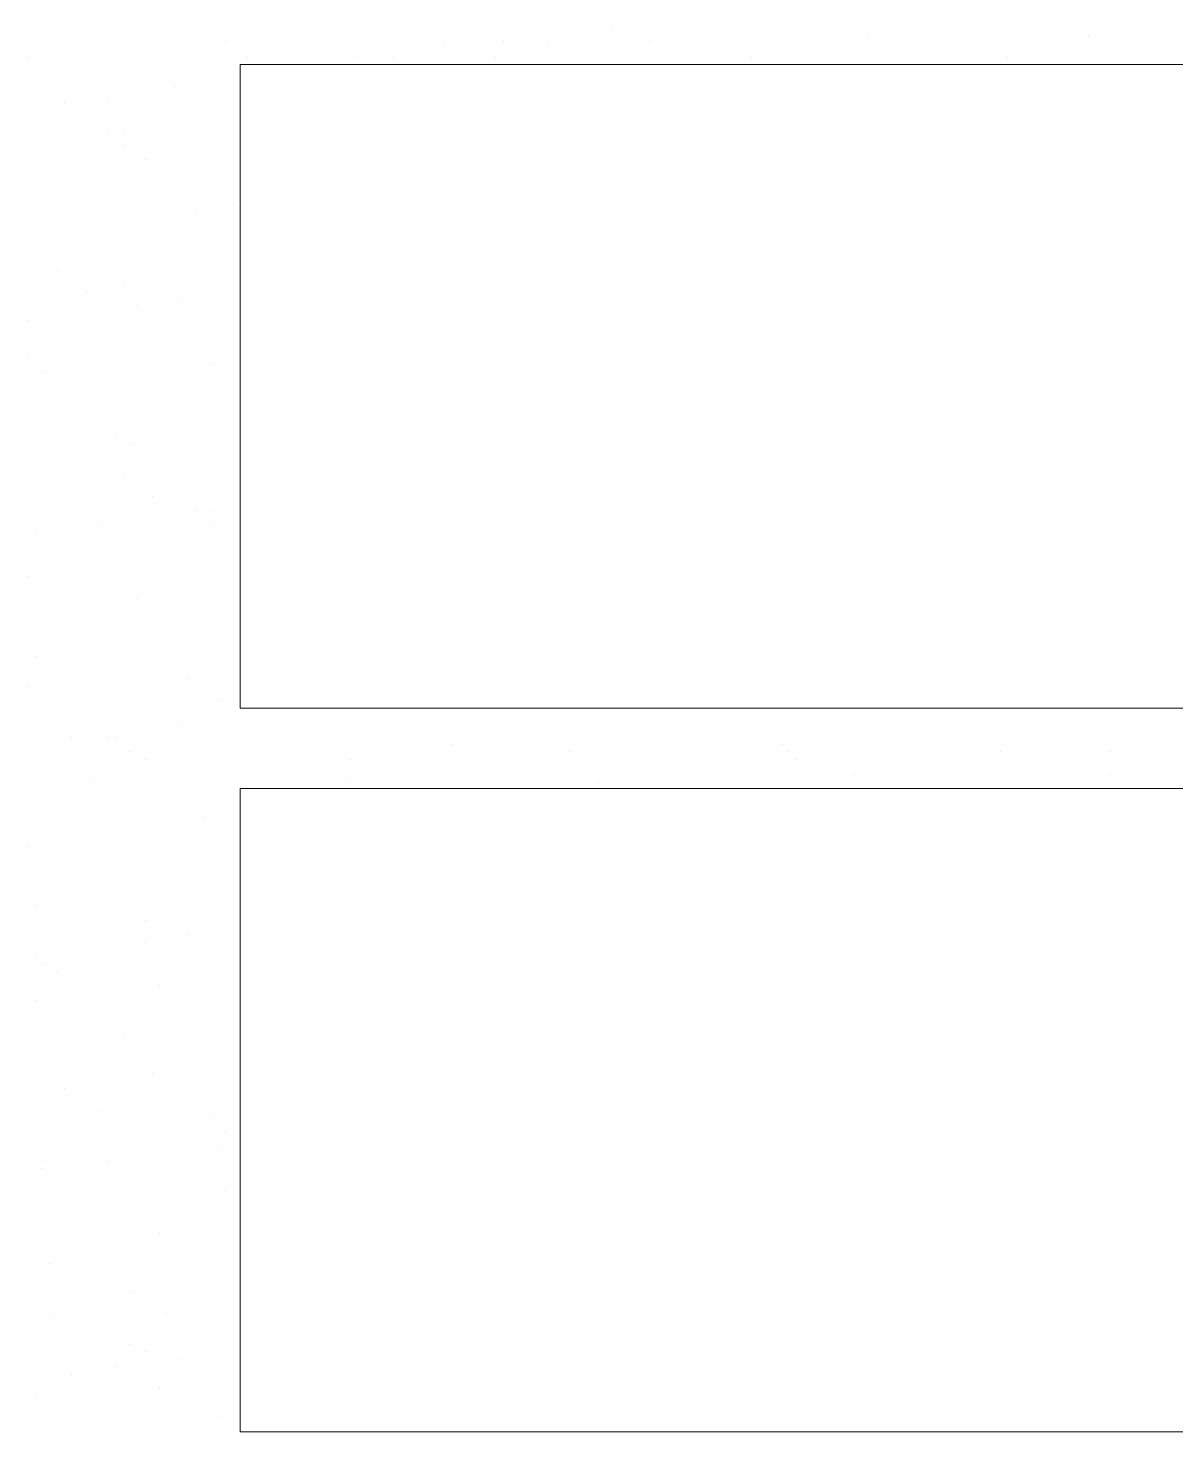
# Model space of a CAD drawing. Header units: millimetres. Extents: x 21 to 236, y 15 to 64.
# Drawn here: x 43.577 to 44.289, y 27.913 to 28.784 of the extents above; entities that cross this region are included whole.
import ezdxf

# ---------------------------------------------------------------- set-up
doc = ezdxf.new("R2010")
doc.units = ezdxf.units.MM
doc.layers.add('PDF_Cota', color=90, linetype='Continuous')
doc.layers.add('PDF_Grama', color=7, linetype='Continuous', true_color=0x397200)

msp = doc.modelspace()

# ---------------------------------------------------------------- linework, layer by layer
at = {"layer": 'PDF_Cota', "lineweight": 0}
for points in [[(43.70888, 28.362), (47.66113, 28.362), (47.66113, 28.76085), (43.70888, 28.76085)], [(43.70888, 27.91329), (47.66113, 27.91329), (47.66113, 28.31214), (43.70888, 28.31214)]]:
    msp.add_lwpolyline(points, close=True, dxfattribs=at)
at = {"layer": 'PDF_Grama', "lineweight": 20}
for points in [[(43.94003, 28.78351), (43.94003, 28.78351)], [(44.09866, 28.77898), (44.09866, 28.77898)], [(44.23463, 28.77898), (44.23463, 28.77898)], [(43.69981, 28.77445), (43.69981, 28.77445)], [(43.83578, 28.77445), (43.83578, 28.77445)], [(43.87204, 28.77445), (43.87204, 28.77445)], [(43.89924, 28.77445), (43.89924, 28.77445)], [(43.96269, 28.77445), (43.96269, 28.77445)], [(43.57744, 28.76538), (43.57744, 28.76538)], [(43.71341, 28.76538), (43.71341, 28.76538)], [(43.78139, 28.76538), (43.78139, 28.76538)], [(43.80406, 28.76538), (43.80406, 28.76538)], [(43.86751, 28.76538), (43.86751, 28.76538)], [(44.02614, 28.76538), (44.02614, 28.76538)], [(44.18478, 28.76538), (44.18478, 28.76538)], [(43.66808, 28.74725), (43.66808, 28.74725)], [(43.6001, 28.73819), (43.6001, 28.73819)], [(43.62729, 28.73819), (43.62729, 28.73819)], [(43.62729, 28.72006), (43.62729, 28.72006)], [(43.63636, 28.72006), (43.63636, 28.72006)], [(43.63636, 28.711), (43.63636, 28.711)], [(43.64995, 28.70193), (43.64995, 28.70193)], [(43.70434, 28.67474), (43.70434, 28.67474)], [(43.68168, 28.6702), (43.68168, 28.6702)], [(43.59557, 28.63394), (43.59557, 28.63394)], [(43.63636, 28.62488), (43.63636, 28.62488)], [(43.6137, 28.62035), (43.6137, 28.62035)], [(43.67262, 28.61582), (43.67262, 28.61582)], [(43.64542, 28.61128), (43.64542, 28.61128)], [(43.57744, 28.60222), (43.57744, 28.60222)], [(43.57744, 28.57956), (43.57744, 28.57956)], [(43.5865, 28.57049), (43.5865, 28.57049)], [(43.69075, 28.57502), (43.69075, 28.57502)], [(43.70888, 28.57502), (43.70888, 28.57502)], [(43.63182, 28.5297), (43.63182, 28.5297)], [(43.64089, 28.52517), (43.64089, 28.52517)], [(43.63636, 28.50704), (43.63636, 28.50704)], [(43.65449, 28.49344), (43.65449, 28.49344)], [(43.68168, 28.48438), (43.68168, 28.48438)], [(43.69075, 28.48438), (43.69075, 28.48438)], [(43.62276, 28.47531), (43.62276, 28.47531)], [(43.69075, 28.47531), (43.69075, 28.47531)], [(43.58197, 28.47078), (43.58197, 28.47078)], [(43.57744, 28.44358), (43.57744, 28.44358)], [(43.64542, 28.42999), (43.64542, 28.42999)], [(43.58197, 28.39373), (43.58197, 28.39373)], [(43.67715, 28.38013), (43.67715, 28.38013)], [(43.57744, 28.3756), (43.57744, 28.3756)], [(43.69528, 28.36653), (43.69528, 28.36653)], [(43.7406, 28.362), (43.7406, 28.362)], [(43.67262, 28.35294), (43.67262, 28.35294)], [(43.60463, 28.34387), (43.60463, 28.34387)], [(43.62729, 28.34387), (43.62729, 28.34387)], [(43.63182, 28.34387), (43.63182, 28.34387)], [(43.64089, 28.33481), (43.64089, 28.33481)], [(43.84032, 28.33934), (43.84032, 28.33934)], [(43.91283, 28.33481), (43.91283, 28.33481)], [(44.04427, 28.33934), (44.04427, 28.33934)], [(44.04881, 28.33481), (44.04881, 28.33481)], [(44.18025, 28.33481), (44.18025, 28.33481)], [(44.24823, 28.33481), (44.24823, 28.33481)], [(43.64995, 28.33027), (43.64995, 28.33027)], [(43.77686, 28.33027), (43.77686, 28.33027)], [(44.05334, 28.33027), (44.05334, 28.33027)], [(44.0896, 28.32121), (44.0896, 28.32121)], [(44.24823, 28.32121), (44.24823, 28.32121)], [(43.61823, 28.31668), (43.61823, 28.31668)], [(43.77686, 28.31668), (43.77686, 28.31668)], [(43.93096, 28.31668), (43.93096, 28.31668)], [(43.68621, 28.29401), (43.68621, 28.29401)], [(43.57744, 28.27589), (43.57744, 28.27589)], [(43.58197, 28.23963), (43.58197, 28.23963)], [(43.64995, 28.23056), (43.64995, 28.23056)], [(43.67715, 28.2215), (43.67715, 28.2215)], [(43.64995, 28.21696), (43.64995, 28.21696)], [(43.58197, 28.2079), (43.58197, 28.2079)], [(43.5865, 28.20337), (43.5865, 28.20337)], [(43.59557, 28.19883), (43.59557, 28.19883)], [(43.65902, 28.18977), (43.65902, 28.18977)], [(43.58197, 28.1807), (43.58197, 28.1807)], [(43.63636, 28.15804), (43.63636, 28.15804)], [(43.65449, 28.13538), (43.65449, 28.13538)], [(43.6001, 28.12632), (43.6001, 28.12632)], [(43.62276, 28.11272), (43.62276, 28.11272)], [(43.69075, 28.10819), (43.69075, 28.10819)], [(43.69981, 28.09912), (43.69981, 28.09912)], [(43.69528, 28.09006), (43.69528, 28.09006)], [(43.5865, 28.08099), (43.5865, 28.08099)], [(43.5865, 28.07646), (43.5865, 28.07646)], [(43.62729, 28.08099), (43.62729, 28.08099)], [(43.69981, 28.06286), (43.69981, 28.06286)], [(43.65902, 28.03567), (43.65902, 28.03567)], [(43.59103, 28.01754), (43.59103, 28.01754)], [(43.64089, 27.99941), (43.64089, 27.99941)], [(43.59103, 27.98581), (43.59103, 27.98581)], [(43.66355, 27.98581), (43.66355, 27.98581)], [(43.64089, 27.96768), (43.64089, 27.96768)], [(43.64995, 27.96315), (43.64995, 27.96315)], [(43.63182, 27.95408), (43.63182, 27.95408)], [(43.67262, 27.95862), (43.67262, 27.95862)], [(43.60463, 27.94955), (43.60463, 27.94955)], [(43.58197, 27.93596), (43.58197, 27.93596)], [(43.65902, 27.94049), (43.65902, 27.94049)], [(43.69528, 27.92236), (43.69528, 27.92236)]]:
    msp.add_lwpolyline(points, dxfattribs=at)

doc.saveas('drawing.dxf')
